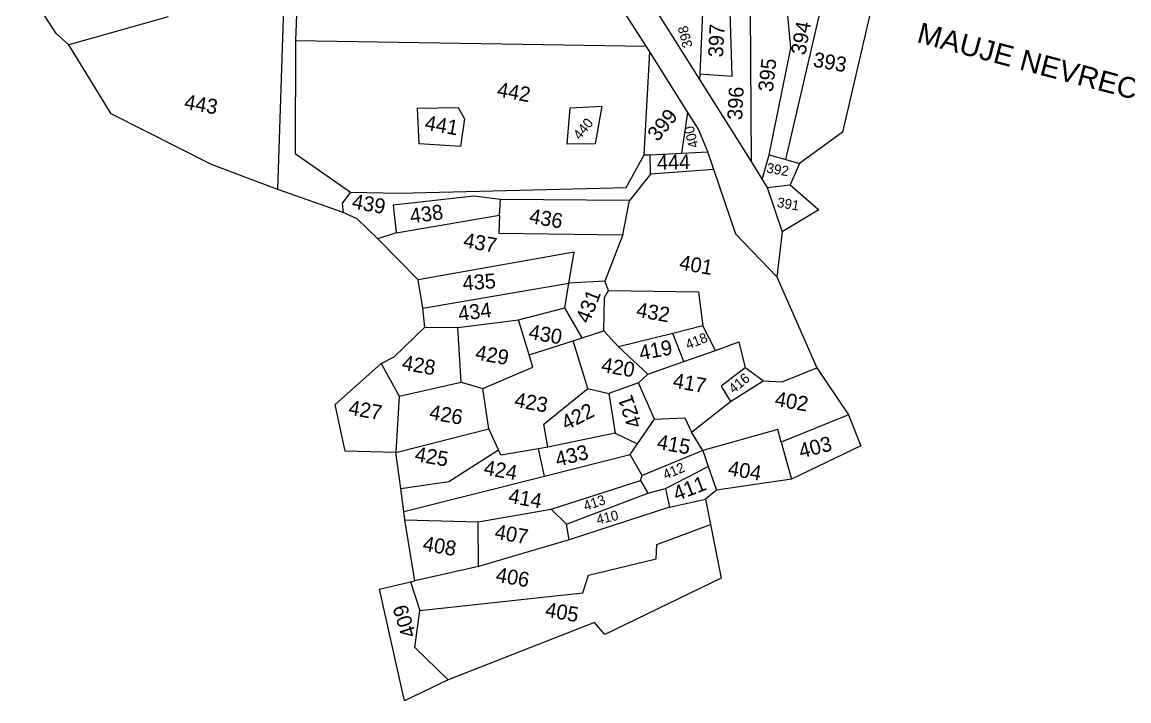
# Model space of a CAD drawing. Header units: metres. Extents: x 317209 to 318101, y 1892355 to 1893083.
# Drawn here: x 317391.2 to 317638.5, y 1892355.1 to 1892506.8 of the extents above; entities that cross this region are included whole.
import ezdxf

# ---------------------------------------------------------------- set-up
doc = ezdxf.new("R2010")
doc.units = ezdxf.units.M
doc.header["$MEASUREMENT"] = 0
for name, color, linetype in [('OFF', 1, 'Continuous'), ('POLY_PARCEL', 6, 'Continuous'), ('POLY_WATER', 4, 'Continuous'), ('TEXT_MAPOUT', 7, 'Continuous'), ('TEXT_PARCEL', 7, 'Continuous'), ('V_BOUND_LINE', 7, 'Continuous')]:
    doc.layers.add(name, color=color, linetype=linetype)
doc.styles.get("Standard").update_dxf_attribs({"font": 'arial.ttf'})
doc.styles.add('TEXT_MAP', font='KRDEV050.TTF')

msp = doc.modelspace()

# ---------------------------------------------------------------- linework, layer by layer
at = {"layer": 'OFF'}
msp.add_line((317561.01, 1892459.91), (317559.84, 1892449.88), dxfattribs=at)
at = {"layer": 'POLY_PARCEL'}
for p, q in [((317448.34, 1892469.37), (317449.79, 1892514.14)), ((317452.69, 1892513.93), (317452.28, 1892502.65)), ((317561.85, 1892476.06), (317569.84, 1892510.33)), ((317423.85, 1892507.91), (317401.67, 1892501.68)), ((317543.25, 1892508.81), (317542.64, 1892495.22)), ((317549.83, 1892494.71), (317549.43, 1892509.16)), ((317553.9, 1892509.41), (317554.08, 1892475.6)), ((317562.93, 1892500.93), (317562.12, 1892509.88)), ((317452.28, 1892502.65), (317452.2, 1892477.4)), ((317452.28, 1892502.65), (317530.65, 1892501.38)), ((317558.13, 1892477.13), (317562.93, 1892500.93)), ((317530.16, 1892477.07), (317531.44, 1892500.13)), ((317542.64, 1892495.22), (317542.58, 1892493.96)), ((317542.64, 1892495.22), (317549.83, 1892494.71)), ((317479.55, 1892487.56), (317488.64, 1892487.7)), ((317479.89, 1892479.53), (317479.55, 1892487.56)), ((317488.64, 1892487.7), (317490.08, 1892485.15)), ((317513.01, 1892479.47), (317513.64, 1892487.6)), ((317513.64, 1892487.6), (317520.74, 1892487.96)), ((317520.74, 1892487.96), (317519.25, 1892479.58)), ((317538.59, 1892477.47), (317539.97, 1892486.56)), ((317490.08, 1892485.15), (317489.12, 1892478.97)), ((317489.12, 1892478.97), (317479.89, 1892479.53)), ((317519.25, 1892479.58), (317513.01, 1892479.47)), ((317452.2, 1892477.4), (317464.55, 1892468.76)), ((317526.17, 1892469.81), (317530.16, 1892477.07)), ((317530.16, 1892477.07), (317531.57, 1892477.14)), ((317531.57, 1892477.14), (317538.59, 1892477.47)), ((317531.58, 1892472.81), (317531.57, 1892477.14)), ((317538.59, 1892477.47), (317544.45, 1892477.74)), ((317556.54, 1892471.63), (317558.13, 1892477.13)), ((317558.13, 1892477.13), (317561.85, 1892476.06)), ((317561.85, 1892476.06), (317564.9, 1892475.19)), ((317545.78, 1892473.82), (317531.58, 1892472.81)), ((317531.58, 1892472.81), (317526.88, 1892466.88)), ((317464.55, 1892468.76), (317462.69, 1892466.29)), ((317464.55, 1892468.76), (317475.5, 1892468.51)), ((317475.5, 1892468.51), (317526.17, 1892469.81)), ((317557.65, 1892469.83), (317562.78, 1892470.42)), ((317462.69, 1892466.29), (317462.93, 1892464.2)), ((317492.17, 1892467.9), (317474.08, 1892465.83)), ((317474.08, 1892465.83), (317474.76, 1892459.71)), ((317498.11, 1892467.11), (317492.17, 1892467.9)), ((317497.89, 1892463.59), (317498.11, 1892467.11)), ((317526.88, 1892466.88), (317498.11, 1892467.11)), ((317525.39, 1892459.26), (317526.88, 1892466.88)), ((317474.76, 1892459.71), (317497.89, 1892463.59)), ((317497.89, 1892463.59), (317497.72, 1892459.57)), ((317474.76, 1892459.71), (317470.69, 1892458.33)), ((317497.72, 1892459.57), (317525.39, 1892459.26)), ((317525.39, 1892459.26), (317521.39, 1892448.89)), ((317514.56, 1892455.37), (317479.68, 1892449.16)), ((317513.33, 1892448.43), (317514.56, 1892455.37)), ((317480.71, 1892442.82), (317513.33, 1892448.43)), ((317512.49, 1892442.9), (317513.33, 1892448.43)), ((317521.39, 1892448.89), (317513.33, 1892448.43)), ((317522.25, 1892446.78), (317521.39, 1892448.89)), ((317521.3, 1892445.2), (317522.25, 1892446.78)), ((317522.25, 1892446.78), (317542.35, 1892446.47)), ((317542.35, 1892446.47), (317543.3, 1892438.87)), ((317521.2, 1892437.78), (317521.3, 1892445.2)), ((317502.15, 1892440.27), (317512.49, 1892442.9)), ((317516.33, 1892436.21), (317512.49, 1892442.9)), ((317481.15, 1892438.58), (317488.58, 1892438.49)), ((317488.58, 1892438.49), (317502.15, 1892440.27)), ((317504.48, 1892432.4), (317502.15, 1892440.27)), ((317543.3, 1892438.87), (317536.62, 1892437.22)), ((317546.11, 1892433.37), (317543.3, 1892438.87)), ((317489.28, 1892426.28), (317488.58, 1892438.49)), ((317514.32, 1892435.57), (317516.33, 1892436.21)), ((317516.33, 1892436.21), (317521.2, 1892437.78)), ((317524.49, 1892434.23), (317521.2, 1892437.78)), ((317536.62, 1892437.22), (317524.49, 1892434.23)), ((317539.07, 1892430.91), (317536.62, 1892437.22)), ((317504.48, 1892432.4), (317514.32, 1892435.57)), ((317517.61, 1892424.91), (317514.32, 1892435.57)), ((317524.49, 1892434.23), (317530.98, 1892428.08)), ((317546.11, 1892433.37), (317551.32, 1892435.29)), ((317551.32, 1892435.29), (317552.73, 1892429.5)), ((317505.29, 1892429.66), (317504.48, 1892432.4)), ((317539.07, 1892430.91), (317546.11, 1892433.37)), ((317471.41, 1892430.5), (317475.48, 1892423.18)), ((317494.17, 1892424.87), (317505.29, 1892429.66)), ((317530.98, 1892428.08), (317539.07, 1892430.91)), ((317552.73, 1892429.5), (317547.41, 1892425.44)), ((317556.82, 1892426.61), (317552.73, 1892429.5)), ((317561.02, 1892426.41), (317568.74, 1892429.51)), ((317475.48, 1892423.18), (317489.28, 1892426.28)), ((317489.28, 1892426.28), (317494.17, 1892424.87)), ((317528.92, 1892426.15), (317530.98, 1892428.08)), ((317549.5, 1892421.96), (317556.82, 1892426.61)), ((317556.82, 1892426.61), (317561.02, 1892426.41)), ((317495.46, 1892415.86), (317494.17, 1892424.87)), ((317507.81, 1892416.92), (317517.61, 1892424.91)), ((317517.61, 1892424.91), (317522.29, 1892423.81)), ((317528.92, 1892426.15), (317522.29, 1892423.81)), ((317522.29, 1892423.81), (317523.69, 1892414.92)), ((317532.5, 1892418.08), (317528.92, 1892426.15)), ((317547.41, 1892425.44), (317549.5, 1892421.96)), ((317475.48, 1892423.18), (317474.74, 1892410.63)), ((317540.76, 1892415.13), (317549.5, 1892421.96)), ((317575.87, 1892418.99), (317560.79, 1892412.94)), ((317508.66, 1892411.77), (317507.81, 1892416.92)), ((317528.68, 1892412.53), (317532.5, 1892418.08)), ((317532.5, 1892418.08), (317539.31, 1892418.36)), ((317539.31, 1892418.36), (317540.76, 1892415.13)), ((317474.74, 1892410.63), (317495.46, 1892415.86)), ((317497.62, 1892411.21), (317495.46, 1892415.86)), ((317523.69, 1892414.92), (317508.66, 1892411.77)), ((317523.69, 1892414.92), (317528.68, 1892412.53)), ((317543.28, 1892411.04), (317540.76, 1892415.13)), ((317560.08, 1892415.77), (317543.28, 1892411.04)), ((317560.79, 1892412.94), (317560.08, 1892415.77)), ((317506.56, 1892411.41), (317498.2, 1892409.97)), ((317508.66, 1892411.77), (317506.56, 1892411.41)), ((317507.89, 1892405.31), (317506.56, 1892411.41)), ((317527.03, 1892410.14), (317528.68, 1892412.53)), ((317560.79, 1892412.94), (317563.09, 1892404.65)), ((317486.56, 1892404.11), (317497.62, 1892411.21)), ((317498.2, 1892409.97), (317497.62, 1892411.21)), ((317507.89, 1892405.31), (317527.03, 1892410.14)), ((317529.72, 1892405.47), (317527.03, 1892410.14)), ((317543.28, 1892411.04), (317529.72, 1892405.47)), ((317543.28, 1892411.04), (317544.52, 1892407.5)), ((317534.97, 1892402.56), (317544.52, 1892407.5)), ((317544.52, 1892407.5), (317546.38, 1892402.15)), ((317475.79, 1892402.58), (317486.56, 1892404.11)), ((317476.47, 1892397.4), (317507.89, 1892405.31)), ((317509.4, 1892397.91), (317529.34, 1892404.37)), ((317529.34, 1892404.37), (317529.72, 1892405.47)), ((317529.34, 1892404.37), (317531, 1892401.51)), ((317512.87, 1892394.59), (317531, 1892401.51)), ((317531, 1892401.51), (317534.97, 1892402.56)), ((317534.97, 1892402.56), (317535.85, 1892398.36)), ((317535.85, 1892398.36), (317543.89, 1892400.17)), ((317493.08, 1892395.12), (317509.4, 1892397.91)), ((317512.87, 1892394.59), (317509.4, 1892397.91)), ((317535.85, 1892398.36), (317513.47, 1892391.11)), ((317476.71, 1892395.54), (317493.08, 1892395.12)), ((317493.2, 1892385.1), (317493.08, 1892395.12)), ((317513.47, 1892391.11), (317512.87, 1892394.59)), ((317533.03, 1892390.07), (317545.03, 1892394.51)), ((317513.47, 1892391.11), (317493.2, 1892385.1)), ((317532.87, 1892386.86), (317533.03, 1892390.07)), ((317517.75, 1892383.19), (317532.87, 1892386.86)), ((317493.2, 1892385.1), (317478.94, 1892381.94)), ((317477.98, 1892381.72), (317480.1, 1892375.27)), ((317516.5, 1892379.22), (317517.75, 1892383.19)), ((317480.1, 1892375.27), (317516.5, 1892379.22)), ((317478.92, 1892367.04), (317480.1, 1892375.27)), ((317486.43, 1892359.8), (317478.92, 1892367.04))]:
    msp.add_line(p, q, dxfattribs=at)
at = {"layer": 'POLY_WATER'}
for p, q in [((317530.65, 1892501.38), (317523.74, 1892512.23)), ((317533.53, 1892508.25), (317542.58, 1892493.96)), ((317531.44, 1892500.13), (317530.65, 1892501.38)), ((317539.97, 1892486.56), (317531.44, 1892500.13)), ((317542.58, 1892493.96), (317554.08, 1892475.6)), ((317542.33, 1892482.81), (317539.97, 1892486.56)), ((317544.45, 1892477.74), (317542.33, 1892482.81)), ((317545.78, 1892473.82), (317544.45, 1892477.74)), ((317550.65, 1892459.41), (317545.78, 1892473.82)), ((317554.08, 1892475.6), (317556.54, 1892471.63)), ((317556.54, 1892471.63), (317557.65, 1892469.83)), ((317557.65, 1892469.83), (317561.01, 1892459.91)), ((317559.84, 1892449.88), (317550.65, 1892459.41))]:
    msp.add_line(p, q, dxfattribs=at)
at = {"layer": 'V_BOUND_LINE'}
for p, q in [((317398.8, 1892504.19), (317391.21, 1892515.99)), ((317581.23, 1892510.98), (317574.48, 1892482.16)), ((317401.67, 1892501.68), (317398.8, 1892504.19)), ((317411.08, 1892486.28), (317401.67, 1892501.68)), ((317433.67, 1892474.9), (317411.08, 1892486.28)), ((317574.48, 1892482.16), (317564.9, 1892475.19)), ((317448.34, 1892469.37), (317433.67, 1892474.9)), ((317564.9, 1892475.19), (317562.78, 1892470.42)), ((317462.93, 1892464.2), (317448.34, 1892469.37)), ((317562.78, 1892470.42), (317569.23, 1892464.8)), ((317466.06, 1892462.81), (317462.93, 1892464.2)), ((317569.23, 1892464.8), (317561.01, 1892459.91)), ((317470.69, 1892458.33), (317466.06, 1892462.81)), ((317479.68, 1892449.16), (317470.69, 1892458.33)), ((317480.71, 1892442.82), (317479.68, 1892449.16)), ((317559.84, 1892449.88), (317568.74, 1892429.51)), ((317481.15, 1892438.58), (317480.71, 1892442.82)), ((317474.37, 1892431.98), (317481.15, 1892438.58)), ((317471.41, 1892430.5), (317474.37, 1892431.98)), ((317461.14, 1892421.32), (317471.41, 1892430.5)), ((317568.74, 1892429.51), (317575.87, 1892418.99)), ((317463.37, 1892410.9), (317461.14, 1892421.32)), ((317575.87, 1892418.99), (317578.59, 1892412.07)), ((317578.59, 1892412.07), (317563.09, 1892404.65)), ((317474.74, 1892410.63), (317463.37, 1892410.9)), ((317475.79, 1892402.58), (317474.74, 1892410.63)), ((317563.09, 1892404.65), (317546.38, 1892402.15)), ((317476.47, 1892397.4), (317475.79, 1892402.58)), ((317546.38, 1892402.15), (317543.89, 1892400.17)), ((317543.89, 1892400.17), (317545.03, 1892394.51)), ((317476.71, 1892395.54), (317476.47, 1892397.4)), ((317478.94, 1892381.94), (317476.71, 1892395.54)), ((317545.03, 1892394.51), (317547.41, 1892382.54)), ((317471.07, 1892380.09), (317477.98, 1892381.72)), ((317477.98, 1892381.72), (317478.94, 1892381.94)), ((317547.41, 1892382.54), (317521.44, 1892369.92)), ((317476.67, 1892355.1), (317471.07, 1892380.09)), ((317519.08, 1892372.62), (317486.43, 1892359.8)), ((317521.44, 1892369.92), (317519.08, 1892372.62)), ((317486.43, 1892359.8), (317476.67, 1892355.1))]:
    msp.add_line(p, q, dxfattribs=at)

# ---------------------------------------------------------------- texts
at = {"layer": 'TEXT_MAPOUT'}
msp.add_text('MAUJE NEVRECH SHIV', height=4.6269, rotation=345.1988, dxfattribs=at).set_placement((317590.88, 1892502.31))
at = {"layer": 'TEXT_PARCEL', "style": 'TEXT_MAP'}
for s, height, rotation, p in [('398', 2.221, 104.1718, (317541.04, 1892501.33)), ('397', 3.331, 87.3168, (317547.81, 1892498.84)), ('394', 3.331, 79.9588, (317566.21, 1892499.26)), ('395', 3.331, 83.5379, (317558.94, 1892491.07)), ('393', 3.331, 349.9588, (317567.77, 1892496.85)), ('442', 3.331, 349.9588, (317497.15, 1892490.16)), ('396', 3.331, 87.0052, (317552.08, 1892484.83)), ('443', 3.331, 349.9588, (317427.25, 1892487.41)), ('441', 3.331, 349.9588, (317481, 1892482.74)), ('399', 3.331, 50.8857, (317533.21, 1892479.88)), ('440', 2.221, 50.5824, (317515.83, 1892480.32)), ('400', 2.221, 103.7626, (317542.38, 1892478.92)), ('444', 3.331, 1.4849, (317533.08, 1892473.74)), ('392', 2.221, 349.9588, (317557.4, 1892473.17)), ('439', 3.331, 349.9588, (317464.73, 1892465.16)), ('438', 3.331, 7.4719, (317478.07, 1892461.79)), ('391', 2.221, 349.9588, (317559.76, 1892465.48)), ('436', 3.331, 349.9588, (317504.35, 1892461.9)), ('437', 3.331, 349.9588, (317489.62, 1892456.48)), ('401', 3.331, 349.9588, (317537.87, 1892451.52)), ('435', 3.331, 3.9848, (317489.73, 1892446.8)), ('431', 3.331, 68.6403, (317517.9, 1892439.23)), ('434', 3.331, 7.228, (317488.85, 1892439.96)), ('432', 3.331, 349.9588, (317528.26, 1892440.95)), ('430', 3.331, 349.9588, (317504.2, 1892436.03)), ('418', 2.221, 21.2436, (317539.97, 1892433.6)), ('429', 3.331, 349.9588, (317492.28, 1892431.4)), ('419', 3.331, 10.7715, (317529.4, 1892431.17)), ('428', 3.331, 349.9588, (317475.91, 1892429.13)), ('420', 3.331, 349.9588, (317520.44, 1892428.65)), ('417', 3.331, 349.9588, (317536.42, 1892425.13)), ('416', 2.221, 39.5374, (317550.2, 1892423.65)), ('423', 3.331, 349.9588, (317501.02, 1892420.82)), ('402', 3.331, 349.9588, (317559.21, 1892421.03)), ('427', 3.331, 349.9588, (317463.96, 1892419.09)), ('422', 3.331, 27.0547, (317512.77, 1892415.47)), ('421', 3.331, 108.7881, (317529.77, 1892416.7)), ('426', 3.331, 349.9588, (317482.01, 1892418.08)), ('415', 3.331, 349.9588, (317532.86, 1892411.43)), ('403', 3.331, 14.3863, (317565.22, 1892409.26)), ('425', 3.331, 349.9588, (317478.78, 1892408.7)), ('433', 3.331, 14.2835, (317510.81, 1892407.39)), ('424', 3.331, 349.9588, (317494.18, 1892405.68)), ('412', 2.221, 22.9628, (317534.95, 1892404.5)), ('404', 3.331, 349.9588, (317548.74, 1892405.57)), ('411', 3.331, 20.9033, (317537.44, 1892399.71)), ('414', 3.331, 349.9588, (317499.69, 1892399.37)), ('413', 2.221, 18.9949, (317517.08, 1892397.52)), ('410', 2.221, 12.9686, (317519.79, 1892394.48)), ('407', 3.331, 349.9588, (317496.63, 1892391.36)), ('408', 3.331, 349.9588, (317480.56, 1892388.72)), ('406', 3.331, 349.9588, (317496.88, 1892381.75)), ('405', 3.331, 349.9588, (317507.91, 1892373.96)), ('409', 3.331, 107.5588, (317479.33, 1892369.82))]:
    msp.add_text(s, height=height, rotation=rotation, dxfattribs=at).set_placement(p)

doc.saveas('drawing.dxf')
